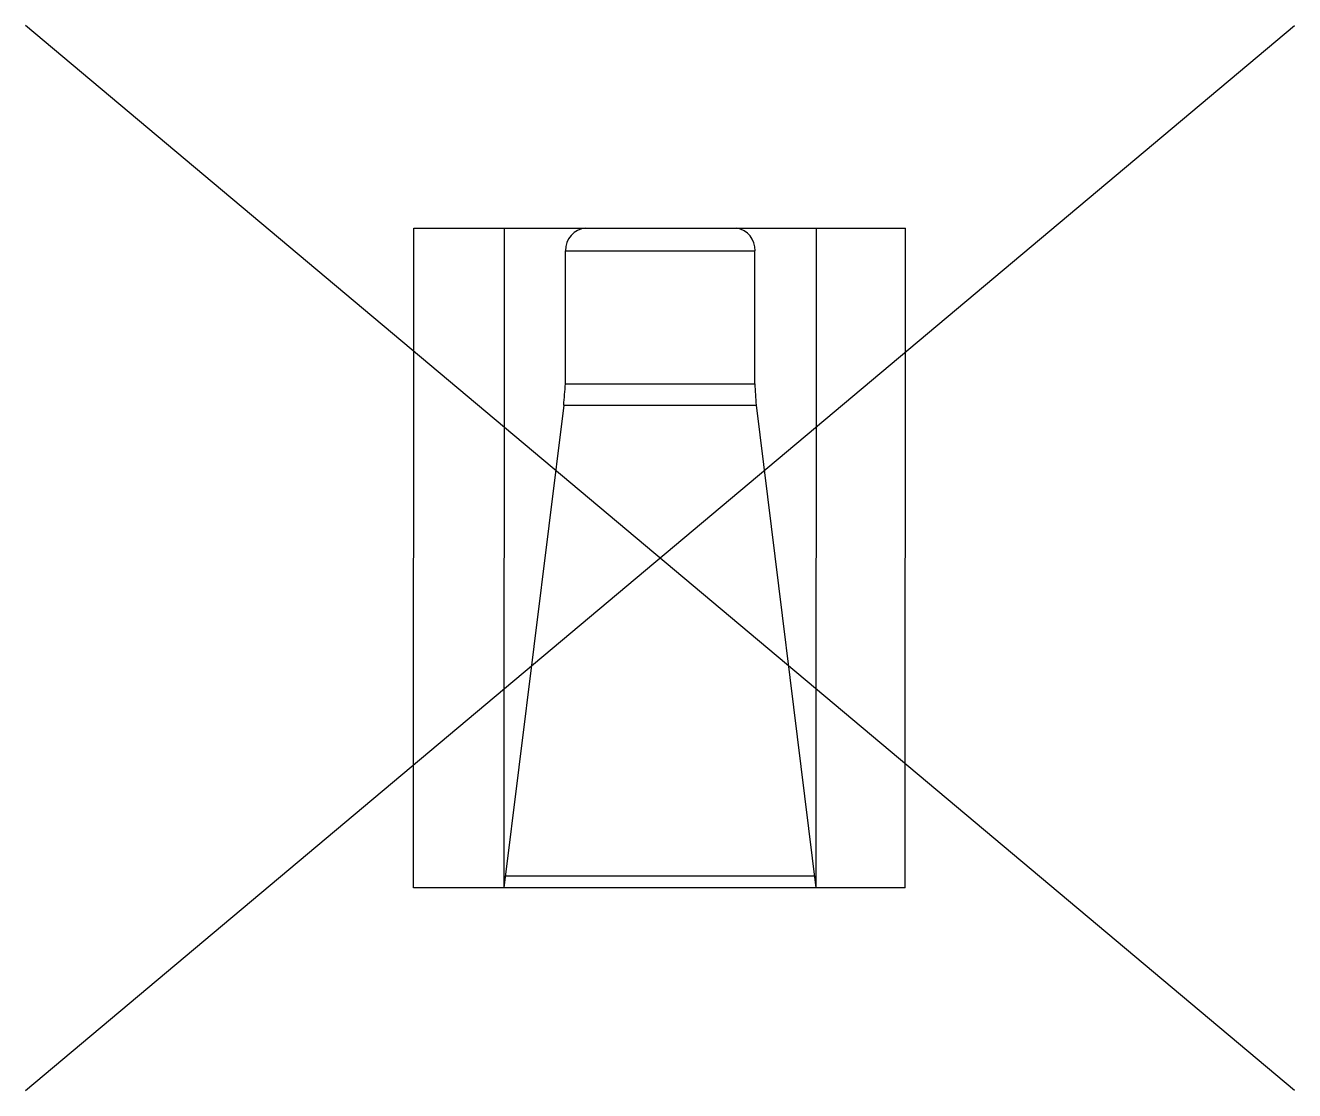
# Model space of a CAD drawing. Header units: metres. Extents: x -0.57 to 0.57, y -0.48 to 0.48.
import ezdxf

# ---------------------------------------------------------------- set-up
doc = ezdxf.new("R2010")
doc.units = ezdxf.units.M
doc.header["$LTSCALE"] = 0.2

msp = doc.modelspace()

# ---------------------------------------------------------------- linework, layer by layer
at = {"color": 0}
for p, q in [((-0.5676, -0.4763), (0.5676, 0.4763)), ((0.5676, -0.4763), (-0.5676, 0.4763))]:
    msp.add_line(p, q, dxfattribs=at)
for p, q in [((-0.2206, -0.295), (-0.2203, 0.295)), ((-0.2203, 0.295), (0.2197, 0.295)), ((-0.1393, 0.295), (-0.1396, -0.295)), ((0.1397, 0.295), (0.1394, -0.295)), ((0.2194, -0.295), (0.2197, 0.295)), ((-0.0846, 0.2747), (0.0849, 0.2747)), ((-0.0846, 0.1557), (-0.0846, 0.2747)), ((0.0849, 0.1557), (0.0849, 0.2747)), ((-0.0846, 0.1557), (0.0849, 0.1557)), ((-0.0861, 0.1367), (-0.1396, -0.295)), ((-0.0861, 0.1367), (0.0861, 0.1367)), ((0.0861, 0.1367), (0.1394, -0.295)), ((0.2194, -0.295), (-0.2206, -0.295)), ((-0.1383, -0.2842), (0.1381, -0.2842))]:
    msp.add_line(p, q)
for centre, radius, start, end in [((-0.0648, 0.2753), 0.0198, 94.7355, 181.6894), ((0.0653, 0.2756), 0.0197, 357.3838, 80.4793), ((-0.7813, 0.2019), 0.6982, 354.6444, 356.2081), ((0.2849, 0.1584), 0.2, 180.7693, 186.2233)]:
    msp.add_arc(centre, radius, start, end)

doc.saveas('drawing.dxf')
